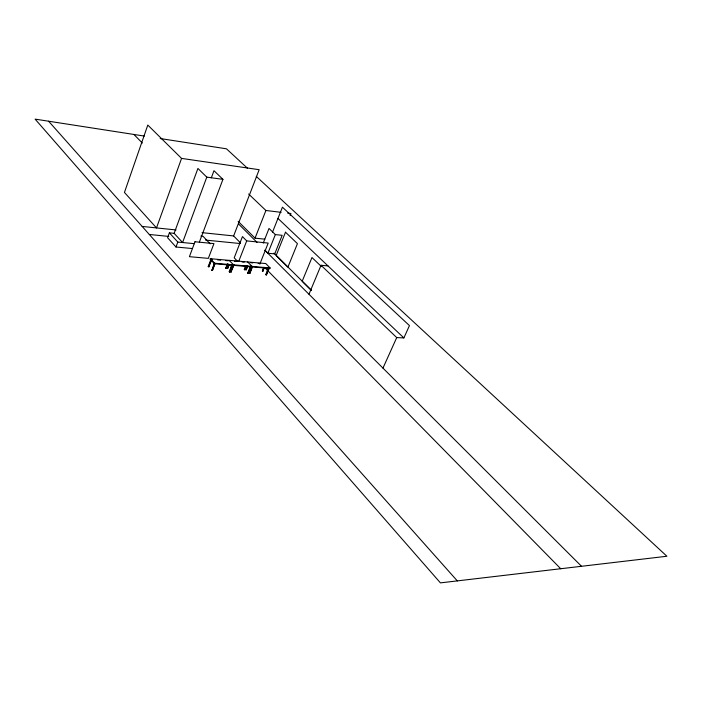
<?xml version="1.0" encoding="UTF-8"?>
<svg xmlns="http://www.w3.org/2000/svg" width="702" height="702" viewBox="0 0 702 702"><rect width="100%" height="100%" fill="white"/><g stroke="black" fill="none" stroke-linecap="round" stroke-linejoin="round"><path stroke-width="1.05" d="M181.555 158.398L156.502 227.922L124.447 192.453L147.797 125.061L181.555 158.398L259.17 169.7L233.634 235.933L240.453 242.866M174.14 233.336L197.92 168.445L206.792 177.141L182.59 242.532L174.14 233.336L169.384 232.853L167.602 237.75L175.991 247.007L192.348 248.543M175.991 247.007L177.808 242.076L169.384 232.853M211.32 177.843L213.978 170.709L222.938 179.352L199.394 242.067M251.992 266.427L251.799 266.918L214.408 263.733L210.179 259.187L210.363 258.696L229.168 260.372L233.564 264.829L270.13 267.971L269.937 268.454L251.904 266.9M208.266 266.462L210.916 259.512L211.653 259.837L209.003 266.786L208.266 266.462L209.003 266.786M208.529 266.742L211.179 259.801M215.093 263.531L212.425 270.498L211.951 270.454L214.356 263.206M211.951 270.454L214.601 263.232L210.363 258.696M212.425 270.498L214.83 263.241M227.904 264.321L225.921 268.208L227.176 264.005M225.921 268.208L227.439 264.285M226.386 268.252L227.641 264.04M228.984 260.863L229.282 260.337L265.768 263.557L270.13 267.971M229.036 265.391L227.43 268.296L228.685 264.092M227.43 268.296L228.949 264.373M227.896 268.331L228.764 265.11M229.378 271.893L232.055 264.996L232.52 265.04L229.844 271.928L229.378 271.893L231.792 264.715M229.844 271.928L232.257 264.751M233.564 265.084L234.029 265.119L230.888 271.972L233.301 264.803M233.257 265.356L233.564 264.829M230.888 271.972L233.766 264.838M238.794 261.188L246.709 240.891L242.444 236.6L234.205 257.827L237.697 261.469M264.821 239.171L255.045 238.153L265.909 210.486L248.631 194.015M246.042 266.857L244.436 269.726L245.7 265.567M244.436 269.726L246.148 265.602M247.885 265.988L245.911 269.822L246.788 266.637M245.911 269.822L247.437 265.944M246.358 269.858L247.236 266.672M247.666 273.087L250.351 266.277L251.079 266.593L248.385 273.411L247.666 273.087L248.385 273.411M247.929 273.368L251.079 266.593M249.131 273.183L251.816 266.374L252.544 266.699L249.859 273.499L249.131 273.183L249.859 273.499M249.403 273.464L252.097 266.409L247.674 261.969M249.587 273.218L251.895 267.392M263.224 243.111L269.015 228.457L275.342 234.582L282.16 235.319L274.719 253.887L267.91 253.238L265.137 250.474M272.455 232.318L282.432 207.187L409.459 325.605L403.869 337.925L396.727 337.583L321.042 265.277L308.977 294.252M259.845 264.092L268.19 243.076L246.709 240.891M267.91 253.238L275.342 234.582M264.522 267.427L262.548 271.226L263.425 268.067M262.548 271.226L264.075 267.383M262.996 271.262L263.873 268.111M265.804 274.552L268.497 267.822L269.217 268.138L266.514 274.868L265.804 274.552L266.514 274.868M266.076 274.833L268.769 268.103M266.242 274.596L269.217 268.138M290.128 215.54L290.935 213.522L287.671 213.127M382.967 368.102L396.727 337.583M230.625 271.683L231.353 272.007M211.688 270.173L212.162 270.209M229.115 271.604L229.58 271.648M225.658 267.927L226.123 267.971M227.167 268.015L227.632 268.05M244.173 269.445L244.893 269.761M245.639 269.542L246.095 269.586M262.276 270.946L262.723 270.99M214.601 263.232L233.45 264.865M210.179 259.187L212.267 259.38M217.488 259.837L220.621 260.117M225.842 260.582L227.939 260.767M234.503 261.302L236.662 261.495M242.076 261.978L244.235 262.171M250.763 262.723L252.878 262.908M258.169 263.382L260.284 263.566M321.042 265.277L327.992 265.909M177.808 242.076L194.349 243.673M149.307 234.468L168.77 236.416M205.528 240.075L240.128 243.533M200.869 236.056L203.018 236.276L210.188 243.84M142.155 226.43L176.062 229.949M202.053 232.652L233.634 235.933M265.909 210.486L281.142 212.329M206.792 177.141L222.938 179.352M144.331 136.074L35.1 119.121L440.417 582.879L666.9 556.247L256.265 176.377M160.179 138.531L226.474 148.815L247.411 168.182M277.974 218.436L403.869 337.925M321.463 266.602L311.978 257.529L302.167 281.283L311.486 290.523M273.938 253.141L311.249 290.128M238.118 221.305L255.045 238.153M238.443 223.85L257.046 242.418M264.794 250.158L581.519 566.286M133.906 134.451L142.339 143.041M265.023 267.866L560.714 568.734M48.605 121.218L457.309 580.896M194.98 241.76L189.408 256.678L208.336 258.362L213.943 243.62L194.98 241.76M285.503 232.213L276.158 255.493L287.899 267.137L297.446 243.638L285.503 232.213"/></g></svg>
